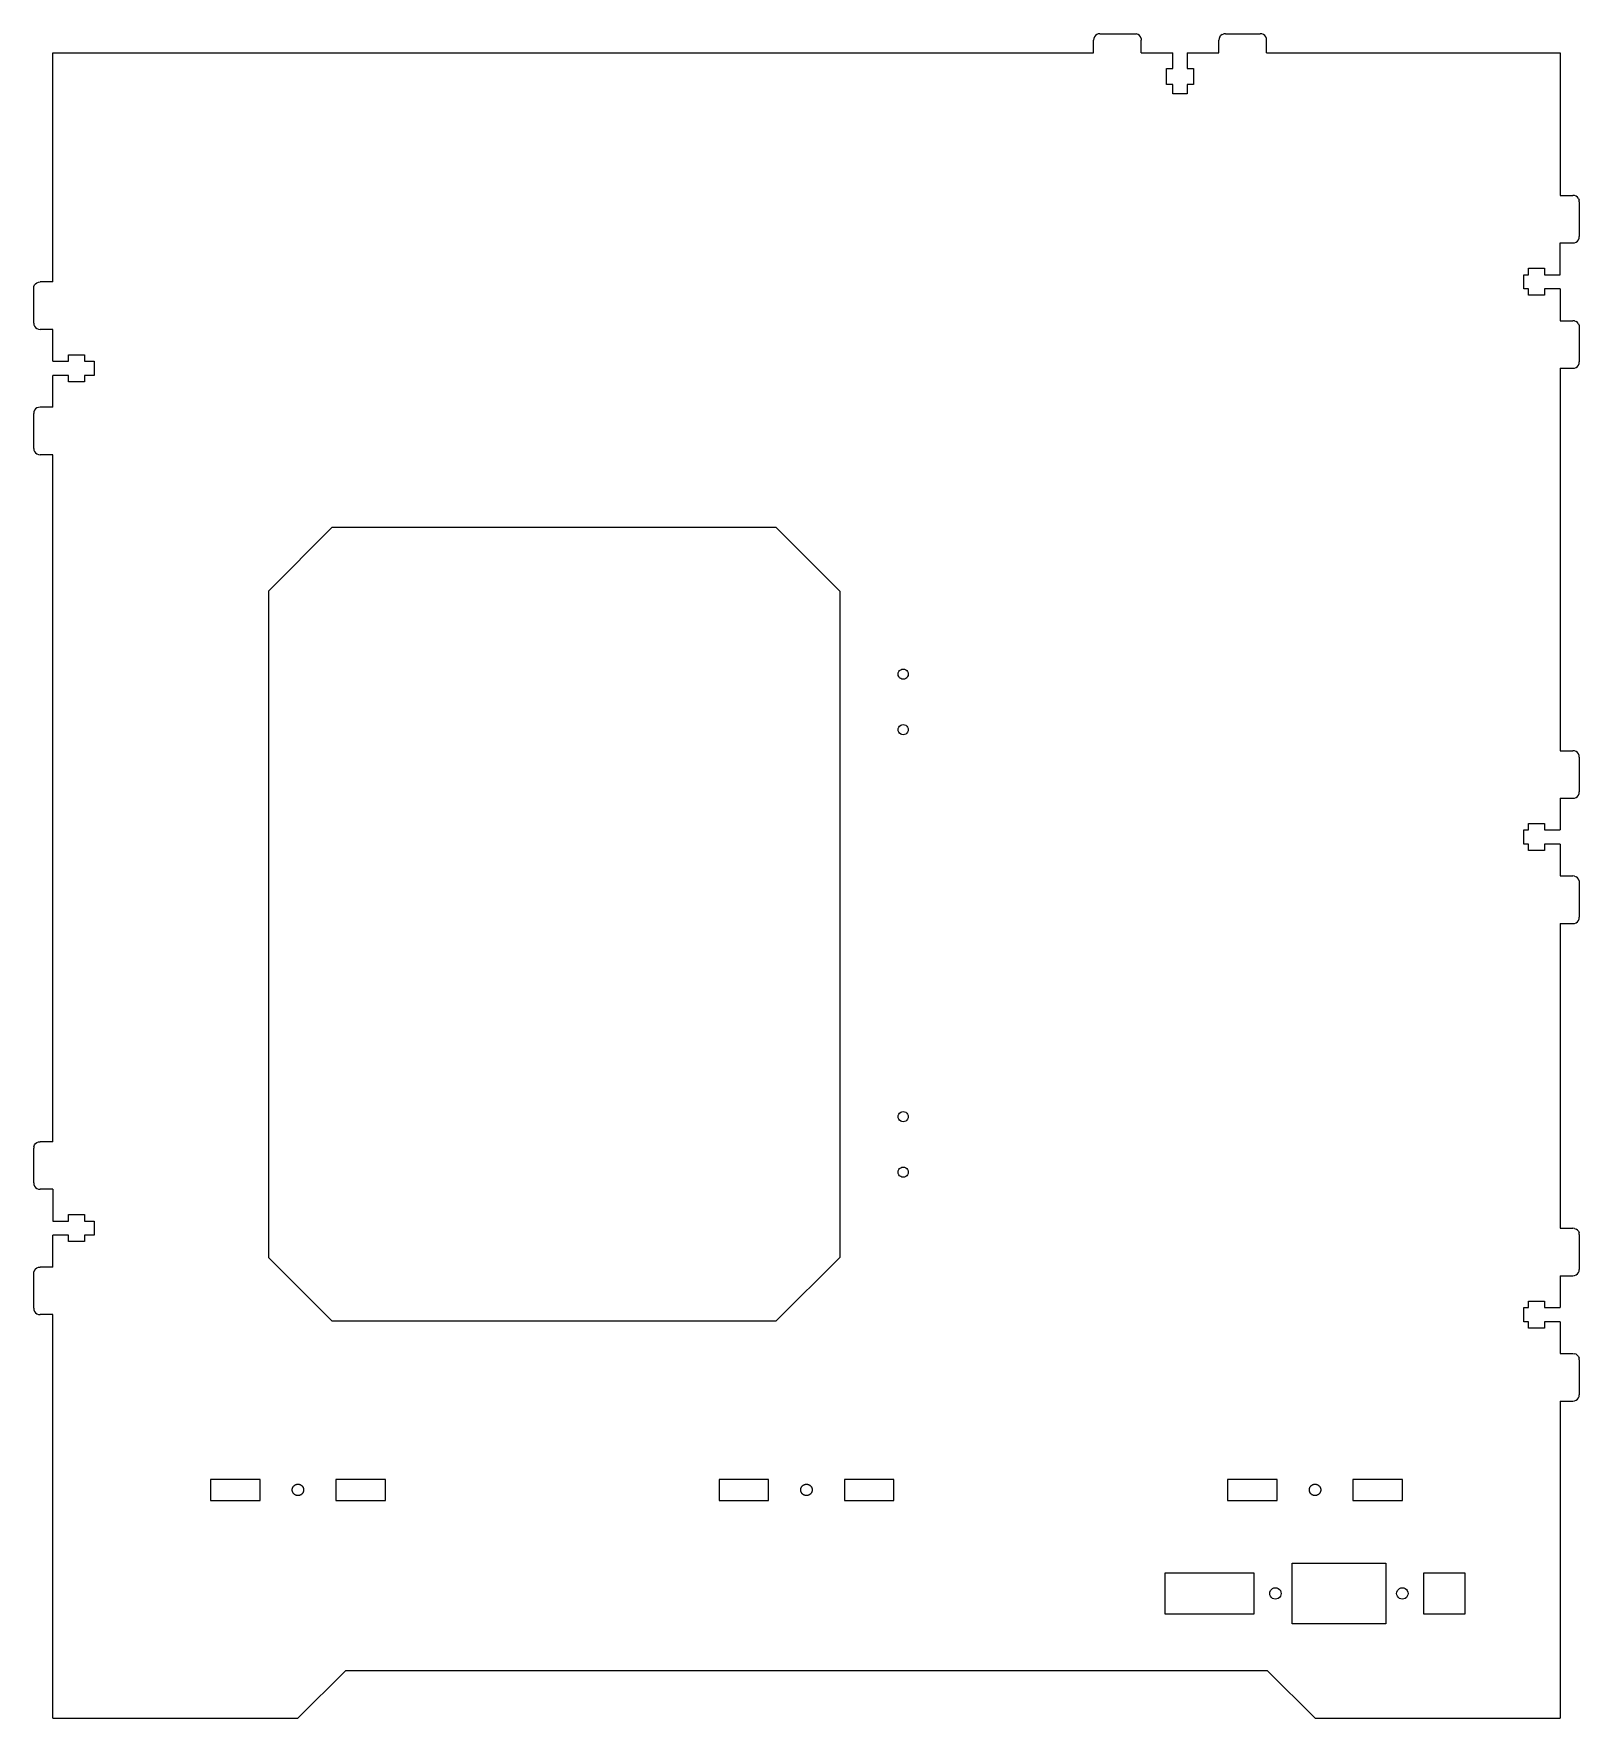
# Model space of a CAD drawing. Header units: millimetres. Extents: x -170 to 317, y -265 to 266.
import ezdxf

# ---------------------------------------------------------------- set-up
doc = ezdxf.new("R2010")
doc.units = ezdxf.units.MM

msp = doc.modelspace()

# ---------------------------------------------------------------- linework, layer by layer
for p, q in [((165.74, 265.63), (165.26, 265.43)), ((166.26, 265.7), (165.74, 265.63)), ((166.26, 265.7), (177.26, 265.7)), ((177.26, 265.7), (177.77, 265.63)), ((178.26, 265.43), (177.77, 265.63)), ((204.76, 265.43), (205.24, 265.63)), ((205.76, 265.7), (205.24, 265.63)), ((205.76, 265.7), (216.76, 265.7)), ((217.27, 265.63), (216.76, 265.7)), ((217.76, 265.43), (217.27, 265.63)), ((164.32, 264.22), (164.26, 263.7)), ((164.26, 259.7), (164.26, 263.7)), ((164.52, 264.7), (164.32, 264.22)), ((164.84, 265.11), (164.52, 264.7)), ((165.26, 265.43), (164.84, 265.11)), ((178.67, 265.11), (178.26, 265.43)), ((178.99, 264.7), (178.67, 265.11)), ((179.19, 264.22), (178.99, 264.7)), ((179.19, 264.22), (179.26, 263.7)), ((179.26, 259.7), (179.26, 263.7)), ((203.82, 264.22), (203.76, 263.7)), ((203.76, 259.7), (203.76, 263.7)), ((204.02, 264.7), (203.82, 264.22)), ((204.02, 264.7), (204.34, 265.11)), ((204.76, 265.43), (204.34, 265.11)), ((218.17, 265.11), (217.76, 265.43)), ((218.49, 264.7), (218.17, 265.11)), ((218.69, 264.22), (218.49, 264.7)), ((218.76, 263.7), (218.69, 264.22)), ((218.76, 259.7), (218.76, 263.7)), ((-163.69, 187.49), (-163.69, 259.7)), ((-163.69, 259.7), (164.26, 259.7)), ((179.26, 259.7), (189.26, 259.7)), ((189.26, 254.7), (189.26, 259.7)), ((193.76, 259.7), (193.76, 254.7)), ((193.76, 259.7), (203.76, 259.7)), ((218.76, 259.7), (311.28, 259.7)), ((311.28, 259.7), (311.28, 214.74)), ((187.26, 254.7), (189.26, 254.7)), ((187.26, 249.7), (187.26, 254.7)), ((189.26, 249.7), (187.26, 249.7)), ((189.26, 246.7), (189.26, 249.7)), ((193.76, 254.7), (195.76, 254.7)), ((193.76, 249.7), (193.76, 246.7)), ((195.76, 249.7), (193.76, 249.7)), ((195.76, 254.7), (195.76, 249.7)), ((193.76, 246.7), (189.26, 246.7)), ((311.28, 214.74), (315.28, 214.74)), ((315.8, 214.67), (315.28, 214.74)), ((316.28, 214.47), (315.8, 214.67)), ((316.7, 214.15), (316.28, 214.47)), ((317.02, 213.74), (316.7, 214.15)), ((317.02, 213.74), (317.21, 213.25)), ((317.28, 212.74), (317.21, 213.25)), ((317.28, 212.74), (317.28, 201.74)), ((311.28, 199.74), (315.28, 199.74)), ((311.28, 189.74), (311.28, 199.74)), ((315.28, 199.74), (315.8, 199.8)), ((315.8, 199.8), (316.28, 200)), ((316.28, 200), (316.7, 200.32)), ((316.7, 200.32), (317.02, 200.74)), ((317.02, 200.74), (317.21, 201.22)), ((317.21, 201.22), (317.28, 201.74)), ((301.28, 191.74), (306.28, 191.74)), ((301.28, 189.74), (301.28, 191.74)), ((306.28, 191.74), (306.28, 189.74)), ((-169.69, 185.49), (-169.62, 186)), ((-169.62, 186), (-169.42, 186.49)), ((-169.42, 186.49), (-169.11, 186.9)), ((-169.11, 186.9), (-168.69, 187.22)), ((-168.69, 187.22), (-168.21, 187.42)), ((-168.21, 187.42), (-167.69, 187.49)), ((-163.69, 187.49), (-167.69, 187.49)), ((299.78, 185.24), (299.78, 189.74)), ((299.78, 189.74), (301.28, 189.74)), ((306.28, 189.74), (311.28, 189.74)), ((-169.69, 174.49), (-169.69, 185.49)), ((301.28, 185.24), (299.78, 185.24)), ((301.28, 183.24), (301.28, 185.24)), ((306.28, 183.24), (301.28, 183.24)), ((311.28, 185.24), (306.28, 185.24)), ((306.28, 185.24), (306.28, 183.24)), ((311.28, 185.24), (311.28, 175.24)), ((311.28, 175.24), (315.28, 175.24)), ((315.8, 175.17), (315.28, 175.24)), ((-169.69, 174.49), (-169.62, 173.97)), ((-169.62, 173.97), (-169.42, 173.49)), ((-169.42, 173.49), (-169.11, 173.07)), ((-169.11, 173.07), (-168.69, 172.75)), ((-168.69, 172.75), (-168.21, 172.55)), ((-168.21, 172.55), (-167.69, 172.49)), ((-163.69, 172.49), (-167.69, 172.49)), ((-163.69, 162.49), (-163.69, 172.49)), ((315.8, 175.17), (316.28, 174.97)), ((316.7, 174.65), (316.28, 174.97)), ((317.02, 174.24), (316.7, 174.65)), ((317.02, 174.24), (317.21, 173.75)), ((317.21, 173.75), (317.28, 173.24)), ((317.28, 173.24), (317.28, 162.24)), ((-163.69, 162.49), (-158.69, 162.49)), ((-158.69, 164.49), (-153.69, 164.49)), ((-158.69, 162.49), (-158.69, 164.49)), ((-153.69, 164.49), (-153.69, 162.49)), ((-153.69, 162.49), (-150.69, 162.49)), ((-150.69, 162.49), (-150.69, 157.99)), ((311.28, 160.24), (311.28, 39.7)), ((311.28, 160.24), (315.28, 160.24)), ((315.28, 160.24), (315.8, 160.3)), ((315.8, 160.3), (316.28, 160.5)), ((316.28, 160.5), (316.7, 160.82)), ((316.7, 160.82), (317.02, 161.24)), ((317.02, 161.24), (317.21, 161.72)), ((317.21, 161.72), (317.28, 162.24)), ((-158.69, 157.99), (-163.69, 157.99)), ((-163.69, 147.99), (-163.69, 157.99)), ((-158.69, 155.99), (-158.69, 157.99)), ((-153.69, 155.99), (-158.69, 155.99)), ((-150.69, 157.99), (-153.69, 157.99)), ((-153.69, 157.99), (-153.69, 155.99)), ((-169.62, 146.5), (-169.69, 145.99)), ((-169.69, 134.99), (-169.69, 145.99)), ((-169.42, 146.99), (-169.62, 146.5)), ((-169.11, 147.4), (-169.42, 146.99)), ((-168.69, 147.72), (-169.11, 147.4)), ((-168.21, 147.92), (-168.69, 147.72)), ((-167.69, 147.99), (-168.21, 147.92)), ((-163.69, 147.99), (-167.69, 147.99)), ((-169.69, 134.99), (-169.62, 134.47)), ((-169.62, 134.47), (-169.42, 133.99)), ((-169.42, 133.99), (-169.11, 133.57)), ((-169.11, 133.57), (-168.69, 133.25)), ((-168.69, 133.25), (-168.21, 133.05)), ((-168.21, 133.05), (-167.69, 132.99)), ((-163.69, 132.99), (-167.69, 132.99)), ((-163.69, -83.55), (-163.69, 132.99)), ((-95.72, 90), (-75.72, 110)), ((64.28, 110), (-75.72, 110)), ((64.28, 110), (84.28, 90)), ((-95.72, 90), (-95.72, -120)), ((84.28, 90), (84.28, -120)), ((102.68, 63.83), (102.73, 64.24)), ((102.73, 63.41), (102.68, 63.83)), ((102.73, 64.24), (102.89, 64.63)), ((102.89, 64.63), (103.15, 64.96)), ((103.15, 64.96), (103.48, 65.21)), ((103.48, 65.21), (103.86, 65.37)), ((103.86, 65.37), (104.28, 65.43)), ((104.28, 65.43), (104.69, 65.37)), ((104.69, 65.37), (105.08, 65.21)), ((105.08, 65.21), (105.41, 64.96)), ((105.41, 64.96), (105.66, 64.63)), ((105.66, 64.63), (105.82, 64.24)), ((105.82, 64.24), (105.88, 63.83)), ((105.88, 63.83), (105.82, 63.41)), ((102.89, 63.03), (102.73, 63.41)), ((103.15, 62.7), (102.89, 63.03)), ((103.48, 62.44), (103.15, 62.7)), ((103.86, 62.28), (103.48, 62.44)), ((104.28, 62.23), (103.86, 62.28)), ((104.69, 62.28), (104.28, 62.23)), ((105.08, 62.44), (104.69, 62.28)), ((105.41, 62.7), (105.08, 62.44)), ((105.66, 63.03), (105.41, 62.7)), ((105.82, 63.41), (105.66, 63.03)), ((103.48, 47.71), (103.86, 47.87)), ((103.86, 47.87), (104.28, 47.93)), ((104.28, 47.93), (104.69, 47.87)), ((104.69, 47.87), (105.08, 47.71)), ((102.68, 46.33), (102.73, 46.74)), ((102.73, 45.91), (102.68, 46.33)), ((102.73, 46.74), (102.89, 47.13)), ((102.89, 45.53), (102.73, 45.91)), ((102.89, 47.13), (103.15, 47.46)), ((103.15, 45.2), (102.89, 45.53)), ((103.15, 47.46), (103.48, 47.71)), ((103.48, 44.94), (103.15, 45.2)), ((103.86, 44.78), (103.48, 44.94)), ((104.28, 44.73), (103.86, 44.78)), ((104.69, 44.78), (104.28, 44.73)), ((105.08, 44.94), (104.69, 44.78)), ((105.08, 47.71), (105.41, 47.46)), ((105.41, 45.2), (105.08, 44.94)), ((105.41, 47.46), (105.66, 47.13)), ((105.66, 45.53), (105.41, 45.2)), ((105.66, 47.13), (105.82, 46.74)), ((105.82, 45.91), (105.66, 45.53)), ((105.82, 46.74), (105.88, 46.33)), ((105.88, 46.33), (105.82, 45.91)), ((311.28, 39.7), (315.28, 39.7)), ((315.8, 39.63), (315.28, 39.7)), ((316.28, 39.43), (315.8, 39.63)), ((316.7, 39.11), (316.28, 39.43)), ((317.02, 38.7), (316.7, 39.11)), ((317.21, 38.22), (317.02, 38.7)), ((317.28, 37.7), (317.21, 38.22)), ((317.28, 37.7), (317.28, 26.7)), ((317.21, 26.18), (317.28, 26.7)), ((311.28, 24.7), (311.28, 14.7)), ((311.28, 24.7), (315.28, 24.7)), ((315.28, 24.7), (315.8, 24.77)), ((315.8, 24.77), (316.28, 24.97)), ((316.28, 24.97), (316.7, 25.28)), ((316.7, 25.28), (317.02, 25.7)), ((317.02, 25.7), (317.21, 26.18)), ((301.28, 14.7), (301.28, 16.7)), ((301.28, 16.7), (306.28, 16.7)), ((306.28, 16.7), (306.28, 14.7)), ((299.78, 14.7), (301.28, 14.7)), ((299.78, 10.2), (299.78, 14.7)), ((306.28, 14.7), (311.28, 14.7)), ((301.28, 10.2), (299.78, 10.2)), ((301.28, 8.2), (301.28, 10.2)), ((306.28, 8.2), (301.28, 8.2)), ((311.28, 10.2), (306.28, 10.2)), ((306.28, 10.2), (306.28, 8.2)), ((311.28, 10.2), (311.28, 0.2)), ((311.28, 0.2), (315.28, 0.2)), ((315.8, 0.13), (315.28, 0.2)), ((315.8, 0.13), (316.28, -0.07)), ((316.7, -0.39), (316.28, -0.07)), ((317.02, -0.8), (316.7, -0.39)), ((317.21, -1.28), (317.02, -0.8)), ((317.21, -1.28), (317.28, -1.8)), ((317.28, -1.8), (317.28, -12.8)), ((311.28, -14.8), (311.28, -110.8)), ((311.28, -14.8), (315.28, -14.8)), ((315.28, -14.8), (315.8, -14.73)), ((315.8, -14.73), (316.28, -14.53)), ((316.28, -14.53), (316.7, -14.22)), ((316.7, -14.22), (317.02, -13.8)), ((317.02, -13.8), (317.21, -13.32)), ((317.21, -13.32), (317.28, -12.8)), ((103.15, -74.53), (103.48, -74.28)), ((103.48, -74.28), (103.86, -74.12)), ((103.86, -74.12), (104.28, -74.06)), ((104.28, -74.06), (104.69, -74.12)), ((104.69, -74.12), (105.08, -74.28)), ((105.08, -74.28), (105.41, -74.53)), ((102.68, -75.66), (102.73, -75.25)), ((102.73, -76.08), (102.68, -75.66)), ((102.73, -75.25), (102.89, -74.86)), ((102.89, -76.46), (102.73, -76.08)), ((102.89, -74.86), (103.15, -74.53)), ((103.15, -76.8), (102.89, -76.46)), ((103.48, -77.05), (103.15, -76.8)), ((103.86, -77.21), (103.48, -77.05)), ((104.28, -77.26), (103.86, -77.21)), ((104.69, -77.21), (104.28, -77.26)), ((105.08, -77.05), (104.69, -77.21)), ((105.41, -76.8), (105.08, -77.05)), ((105.41, -74.53), (105.66, -74.86)), ((105.66, -76.46), (105.41, -76.8)), ((105.66, -74.86), (105.82, -75.25)), ((105.82, -76.08), (105.66, -76.46)), ((105.82, -75.25), (105.88, -75.66)), ((105.88, -75.66), (105.82, -76.08)), ((-169.62, -85.03), (-169.42, -84.55)), ((-169.42, -84.55), (-169.11, -84.14)), ((-169.11, -84.14), (-168.69, -83.82)), ((-168.69, -83.82), (-168.21, -83.62)), ((-168.21, -83.62), (-167.69, -83.55)), ((-163.69, -83.55), (-167.69, -83.55)), ((-169.62, -85.03), (-169.69, -85.55)), ((-169.69, -96.55), (-169.69, -85.55)), ((102.68, -93.16), (102.73, -92.75)), ((102.73, -93.58), (102.68, -93.16)), ((102.73, -92.75), (102.89, -92.36)), ((102.89, -93.96), (102.73, -93.58)), ((102.89, -92.36), (103.15, -92.03)), ((103.15, -94.3), (102.89, -93.96)), ((103.15, -92.03), (103.48, -91.78)), ((103.48, -94.55), (103.15, -94.3)), ((103.48, -91.78), (103.86, -91.62)), ((103.86, -94.71), (103.48, -94.55)), ((103.86, -91.62), (104.28, -91.56)), ((104.28, -94.76), (103.86, -94.71)), ((104.28, -91.56), (104.69, -91.62)), ((104.69, -94.71), (104.28, -94.76)), ((104.69, -91.62), (105.08, -91.78)), ((105.08, -94.55), (104.69, -94.71)), ((105.08, -91.78), (105.41, -92.03)), ((105.41, -94.3), (105.08, -94.55)), ((105.41, -92.03), (105.66, -92.36)), ((105.66, -93.96), (105.41, -94.3)), ((105.66, -92.36), (105.82, -92.75)), ((105.82, -93.58), (105.66, -93.96)), ((105.82, -92.75), (105.88, -93.16)), ((105.88, -93.16), (105.82, -93.58)), ((-169.69, -96.55), (-169.62, -97.07)), ((-169.62, -97.07), (-169.42, -97.55)), ((-169.42, -97.55), (-169.11, -97.97)), ((-169.11, -97.97), (-168.69, -98.28)), ((-168.69, -98.28), (-168.21, -98.48)), ((-168.21, -98.48), (-167.69, -98.55)), ((-163.69, -98.55), (-167.69, -98.55)), ((-163.69, -98.55), (-163.69, -108.55)), ((-163.69, -108.55), (-158.69, -108.55)), ((-158.69, -106.55), (-153.69, -106.55)), ((-158.69, -108.55), (-158.69, -106.55)), ((-153.69, -106.55), (-153.69, -108.55)), ((-153.69, -108.55), (-150.69, -108.55)), ((-150.69, -108.55), (-150.69, -113.05)), ((311.28, -110.8), (315.28, -110.8)), ((315.8, -110.87), (315.28, -110.8)), ((315.8, -110.87), (316.28, -111.07)), ((316.7, -111.39), (316.28, -111.07)), ((316.7, -111.39), (317.02, -111.8)), ((-163.69, -123.05), (-163.69, -113.05)), ((-158.69, -113.05), (-163.69, -113.05)), ((-158.69, -115.05), (-158.69, -113.05)), ((-153.69, -115.05), (-158.69, -115.05)), ((-153.69, -113.05), (-153.69, -115.05)), ((-150.69, -113.05), (-153.69, -113.05)), ((317.02, -111.8), (317.21, -112.28)), ((317.28, -112.8), (317.21, -112.28)), ((317.28, -112.8), (317.28, -123.8)), ((-75.72, -140), (-95.72, -120)), ((84.28, -120), (64.28, -140)), ((-169.69, -125.05), (-169.62, -124.53)), ((-169.69, -136.05), (-169.69, -125.05)), ((-169.42, -124.05), (-169.62, -124.53)), ((-169.11, -123.64), (-169.42, -124.05)), ((-169.11, -123.64), (-168.69, -123.32)), ((-168.69, -123.32), (-168.21, -123.12)), ((-168.21, -123.12), (-167.69, -123.05)), ((-163.69, -123.05), (-167.69, -123.05)), ((311.28, -125.8), (311.28, -135.8)), ((311.28, -125.8), (315.28, -125.8)), ((315.28, -125.8), (315.8, -125.73)), ((315.8, -125.73), (316.28, -125.53)), ((316.28, -125.53), (316.7, -125.22)), ((316.7, -125.22), (317.02, -124.8)), ((317.02, -124.8), (317.21, -124.32)), ((317.21, -124.32), (317.28, -123.8)), ((-169.69, -136.05), (-169.62, -136.57)), ((-169.62, -136.57), (-169.42, -137.05)), ((-169.42, -137.05), (-169.11, -137.47)), ((-169.11, -137.47), (-168.69, -137.78)), ((-168.69, -137.78), (-168.21, -137.98)), ((-168.21, -137.98), (-167.69, -138.05)), ((-163.69, -138.05), (-167.69, -138.05)), ((-163.69, -265.3), (-163.69, -138.05)), ((299.78, -135.8), (301.28, -135.8)), ((299.78, -140.3), (299.78, -135.8)), ((301.28, -133.8), (306.28, -133.8)), ((301.28, -135.8), (301.28, -133.8)), ((306.28, -133.8), (306.28, -135.8)), ((306.28, -135.8), (311.28, -135.8)), ((-75.72, -140), (64.28, -140)), ((301.28, -140.3), (299.78, -140.3)), ((301.28, -142.3), (301.28, -140.3)), ((306.28, -142.3), (301.28, -142.3)), ((306.28, -140.3), (306.28, -142.3)), ((311.28, -140.3), (306.28, -140.3)), ((311.28, -140.3), (311.28, -150.3)), ((311.28, -150.3), (315.28, -150.3)), ((315.28, -150.3), (315.8, -150.37)), ((316.28, -150.57), (315.8, -150.37)), ((316.28, -150.57), (316.7, -150.89)), ((316.7, -150.89), (317.02, -151.3)), ((317.02, -151.3), (317.21, -151.78)), ((317.28, -152.3), (317.21, -151.78)), ((317.28, -152.3), (317.28, -163.3)), ((316.7, -164.72), (317.02, -164.3)), ((317.02, -164.3), (317.21, -163.82)), ((317.21, -163.82), (317.28, -163.3)), ((311.28, -165.3), (311.28, -265.3)), ((311.28, -165.3), (315.28, -165.3)), ((315.28, -165.3), (315.8, -165.23)), ((315.8, -165.23), (316.28, -165.03)), ((316.28, -165.03), (316.7, -164.72)), ((-98.39, -190), (-113.99, -190)), ((-113.99, -190), (-113.99, -196.6)), ((-98.39, -196.6), (-98.39, -190)), ((-74.49, -190), (-74.49, -196.6)), ((-58.89, -190), (-74.49, -190)), ((-58.89, -196.6), (-58.89, -190)), ((61.83, -190), (46.23, -190)), ((46.23, -190), (46.23, -196.6)), ((61.83, -196.6), (61.83, -190)), ((85.73, -190), (85.73, -196.6)), ((101.33, -190), (85.73, -190)), ((101.33, -196.6), (101.33, -190)), ((206.48, -190), (206.48, -196.6)), ((222.08, -190), (206.48, -190)), ((222.08, -196.6), (222.08, -190)), ((245.98, -190), (245.98, -196.6)), ((261.58, -190), (245.98, -190)), ((261.58, -196.6), (261.58, -190)), ((-88.24, -193.19), (-88.23, -193.13)), ((-88.24, -193.24), (-88.24, -193.19)), ((-88.24, -193.3), (-88.24, -193.24)), ((-88.24, -193.36), (-88.24, -193.3)), ((-88.24, -193.41), (-88.24, -193.36)), ((-88.23, -193.47), (-88.24, -193.41)), ((-88.23, -193.08), (-88.22, -193.02)), ((-88.23, -193.13), (-88.23, -193.08)), ((-88.23, -193.53), (-88.23, -193.47)), ((-88.22, -193.58), (-88.23, -193.53)), ((-88.22, -193.02), (-88.21, -192.96)), ((-88.21, -193.64), (-88.22, -193.58)), ((-88.21, -192.96), (-88.2, -192.91)), ((-88.2, -193.69), (-88.21, -193.64)), ((-88.2, -192.91), (-88.19, -192.85)), ((-88.19, -193.75), (-88.2, -193.69)), ((-88.19, -192.85), (-88.17, -192.8)), ((-88.17, -193.8), (-88.19, -193.75)), ((-88.17, -192.8), (-88.15, -192.75)), ((-88.15, -193.86), (-88.17, -193.8)), ((-88.15, -192.75), (-88.14, -192.69)), ((-88.14, -193.91), (-88.15, -193.86)), ((-88.14, -192.69), (-88.12, -192.64)), ((-88.12, -193.96), (-88.14, -193.91)), ((-88.12, -192.64), (-88.09, -192.59)), ((-88.09, -194.02), (-88.12, -193.96)), ((-88.09, -192.59), (-88.07, -192.53)), ((-88.07, -194.07), (-88.09, -194.02)), ((-88.07, -192.53), (-88.05, -192.48)), ((-88.05, -194.12), (-88.07, -194.07)), ((-88.05, -192.48), (-88.02, -192.43)), ((-88.02, -194.17), (-88.05, -194.12)), ((-88.02, -192.43), (-87.99, -192.39)), ((-87.99, -194.22), (-88.02, -194.17)), ((-87.99, -192.39), (-87.96, -192.34)), ((-87.96, -194.27), (-87.99, -194.22)), ((-87.96, -192.34), (-87.93, -192.29)), ((-87.93, -194.31), (-87.96, -194.27)), ((-87.93, -192.29), (-87.9, -192.24)), ((-87.9, -194.36), (-87.93, -194.31)), ((-87.9, -192.24), (-87.86, -192.2)), ((-87.86, -194.4), (-87.9, -194.36)), ((-87.86, -192.2), (-87.83, -192.15)), ((-87.83, -194.45), (-87.86, -194.4)), ((-87.83, -192.15), (-87.79, -192.11)), ((-87.79, -194.49), (-87.83, -194.45)), ((-87.79, -192.11), (-87.75, -192.07)), ((-87.75, -194.53), (-87.79, -194.49)), ((-87.75, -192.07), (-87.71, -192.03)), ((-87.71, -194.57), (-87.75, -194.53)), ((-87.71, -192.03), (-87.67, -191.99)), ((-87.67, -194.61), (-87.71, -194.57)), ((-87.67, -191.99), (-87.63, -191.95)), ((-87.63, -194.65), (-87.67, -194.61)), ((-87.63, -191.95), (-87.59, -191.91)), ((-87.59, -194.69), (-87.63, -194.65)), ((-87.59, -191.91), (-87.54, -191.88)), ((-87.54, -194.72), (-87.59, -194.69)), ((-87.5, -191.85), (-87.54, -191.88)), ((-87.5, -194.76), (-87.54, -194.72)), ((-87.5, -191.85), (-87.45, -191.81)), ((-87.45, -194.79), (-87.5, -194.76)), ((-87.45, -191.81), (-87.41, -191.78)), ((-87.41, -194.82), (-87.45, -194.79)), ((-87.41, -191.78), (-87.36, -191.75)), ((-87.36, -194.85), (-87.41, -194.82)), ((-87.36, -191.75), (-87.31, -191.72)), ((-87.31, -194.88), (-87.36, -194.85)), ((-87.31, -191.72), (-87.26, -191.7)), ((-87.26, -194.91), (-87.31, -194.88)), ((-87.26, -191.7), (-87.21, -191.67)), ((-87.21, -194.93), (-87.26, -194.91)), ((-87.21, -191.67), (-87.16, -191.65)), ((-87.16, -194.95), (-87.21, -194.93)), ((-87.16, -191.65), (-87.1, -191.63)), ((-87.1, -194.97), (-87.16, -194.95)), ((-87.1, -191.63), (-87.05, -191.61)), ((-87.05, -194.99), (-87.1, -194.97)), ((-87.05, -191.61), (-87, -191.59)), ((-87, -195.01), (-87.05, -194.99)), ((-87, -191.59), (-86.94, -191.57)), ((-86.94, -195.03), (-87, -195.01)), ((-86.94, -191.57), (-86.89, -191.56)), ((-86.89, -195.04), (-86.94, -195.03)), ((-86.89, -191.56), (-86.83, -191.54)), ((-86.83, -195.06), (-86.89, -195.04)), ((-86.83, -191.54), (-86.78, -191.53)), ((-86.78, -195.07), (-86.83, -195.06)), ((-86.78, -191.53), (-86.72, -191.52)), ((-86.72, -195.08), (-86.78, -195.07)), ((-86.72, -191.52), (-86.67, -191.52)), ((-86.67, -195.09), (-86.72, -195.08)), ((-86.67, -191.52), (-86.61, -191.51)), ((-86.61, -195.09), (-86.67, -195.09)), ((-86.61, -191.51), (-86.55, -191.5)), ((-86.55, -195.1), (-86.61, -195.09)), ((-86.55, -191.5), (-86.5, -191.5)), ((-86.5, -195.1), (-86.55, -195.1)), ((-86.5, -191.5), (-86.44, -191.5)), ((-86.44, -195.1), (-86.5, -195.1)), ((-86.44, -191.5), (-86.39, -191.5)), ((-86.39, -195.1), (-86.44, -195.1)), ((-86.39, -191.5), (-86.33, -191.5)), ((-86.33, -195.1), (-86.39, -195.1)), ((-86.33, -191.5), (-86.27, -191.51)), ((-86.27, -195.09), (-86.33, -195.1)), ((-86.27, -191.51), (-86.22, -191.52)), ((-86.22, -195.09), (-86.27, -195.09)), ((-86.22, -191.52), (-86.16, -191.52)), ((-86.16, -195.08), (-86.22, -195.09)), ((-86.16, -191.52), (-86.1, -191.53)), ((-86.1, -195.07), (-86.16, -195.08)), ((-86.1, -191.53), (-86.05, -191.54)), ((-86.05, -195.06), (-86.1, -195.07)), ((-86.05, -191.54), (-85.99, -191.56)), ((-85.99, -195.04), (-86.05, -195.06)), ((-85.99, -191.56), (-85.94, -191.57)), ((-85.94, -195.03), (-85.99, -195.04)), ((-85.94, -191.57), (-85.89, -191.59)), ((-85.89, -195.01), (-85.94, -195.03)), ((-85.89, -191.59), (-85.83, -191.61)), ((-85.83, -194.99), (-85.89, -195.01)), ((-85.83, -191.61), (-85.78, -191.63)), ((-85.78, -194.97), (-85.83, -194.99)), ((-85.78, -191.63), (-85.73, -191.65)), ((-85.73, -194.95), (-85.78, -194.97)), ((-85.73, -191.65), (-85.68, -191.67)), ((-85.68, -194.93), (-85.73, -194.95)), ((-85.68, -191.67), (-85.62, -191.7)), ((-85.62, -194.91), (-85.68, -194.93)), ((-85.62, -191.7), (-85.57, -191.72)), ((-85.57, -194.88), (-85.62, -194.91)), ((-85.57, -191.72), (-85.53, -191.75)), ((-85.53, -194.85), (-85.57, -194.88)), ((-85.53, -191.75), (-85.48, -191.78)), ((-85.48, -194.82), (-85.53, -194.85)), ((-85.48, -191.78), (-85.43, -191.81)), ((-85.43, -194.79), (-85.48, -194.82)), ((-85.43, -191.81), (-85.38, -191.85)), ((-85.38, -194.76), (-85.43, -194.79)), ((-85.38, -191.85), (-85.34, -191.88)), ((-85.38, -194.76), (-85.34, -194.72)), ((-85.34, -191.88), (-85.29, -191.91)), ((-85.29, -194.69), (-85.34, -194.72)), ((-85.29, -191.91), (-85.25, -191.95)), ((-85.25, -194.65), (-85.29, -194.69)), ((-85.25, -191.95), (-85.21, -191.99)), ((-85.21, -194.61), (-85.25, -194.65)), ((-85.21, -191.99), (-85.17, -192.03)), ((-85.17, -194.57), (-85.21, -194.61)), ((-85.17, -192.03), (-85.13, -192.07)), ((-85.13, -194.53), (-85.17, -194.57)), ((-85.13, -192.07), (-85.09, -192.11)), ((-85.09, -194.49), (-85.13, -194.53)), ((-85.09, -192.11), (-85.05, -192.15)), ((-85.05, -194.45), (-85.09, -194.49)), ((-85.05, -192.15), (-85.02, -192.2)), ((-85.02, -194.4), (-85.05, -194.45)), ((-85.02, -192.2), (-84.99, -192.24)), ((-84.99, -194.36), (-85.02, -194.4)), ((-84.99, -192.24), (-84.95, -192.29)), ((-84.95, -194.31), (-84.99, -194.36)), ((-84.95, -192.29), (-84.92, -192.34)), ((-84.92, -194.27), (-84.95, -194.31)), ((-84.92, -192.34), (-84.89, -192.39)), ((-84.89, -194.22), (-84.92, -194.27)), ((-84.89, -192.39), (-84.86, -192.43)), ((-84.86, -194.17), (-84.89, -194.22)), ((-84.86, -192.43), (-84.84, -192.48)), ((-84.84, -194.12), (-84.86, -194.17)), ((-84.84, -192.48), (-84.81, -192.53)), ((-84.81, -194.07), (-84.84, -194.12)), ((-84.81, -192.53), (-84.79, -192.59)), ((-84.79, -194.02), (-84.81, -194.07)), ((-84.79, -192.59), (-84.77, -192.64)), ((-84.77, -193.96), (-84.79, -194.02)), ((-84.77, -192.64), (-84.75, -192.69)), ((-84.75, -193.91), (-84.77, -193.96)), ((-84.75, -192.69), (-84.73, -192.75)), ((-84.73, -193.86), (-84.75, -193.91)), ((-84.73, -192.75), (-84.71, -192.8)), ((-84.71, -193.8), (-84.73, -193.86)), ((-84.71, -192.8), (-84.7, -192.85)), ((-84.7, -193.75), (-84.71, -193.8)), ((-84.7, -192.85), (-84.68, -192.91)), ((-84.68, -193.69), (-84.7, -193.75)), ((-84.68, -192.91), (-84.67, -192.96)), ((-84.67, -193.64), (-84.68, -193.69)), ((-84.67, -192.96), (-84.66, -193.02)), ((-84.66, -193.58), (-84.67, -193.64)), ((-84.66, -193.02), (-84.66, -193.08)), ((-84.66, -193.08), (-84.65, -193.13)), ((-84.65, -193.47), (-84.66, -193.53)), ((-84.66, -193.53), (-84.66, -193.58)), ((-84.65, -193.13), (-84.65, -193.19)), ((-84.65, -193.19), (-84.64, -193.24)), ((-84.64, -193.36), (-84.65, -193.41)), ((-84.65, -193.41), (-84.65, -193.47)), ((-84.64, -193.24), (-84.64, -193.3)), ((-84.64, -193.3), (-84.64, -193.36)), ((71.98, -193.24), (71.99, -193.19)), ((71.98, -193.3), (71.98, -193.24)), ((71.98, -193.36), (71.98, -193.3)), ((71.99, -193.41), (71.98, -193.36)), ((71.99, -193.13), (72, -193.08)), ((71.99, -193.19), (71.99, -193.13)), ((71.99, -193.47), (71.99, -193.41)), ((72, -193.53), (71.99, -193.47)), ((72, -193.08), (72.01, -193.02)), ((72.01, -193.58), (72, -193.53)), ((72.01, -192.96), (72.03, -192.91)), ((72.01, -193.02), (72.01, -192.96)), ((72.01, -193.64), (72.01, -193.58)), ((72.03, -193.69), (72.01, -193.64)), ((72.03, -192.91), (72.04, -192.85)), ((72.04, -193.75), (72.03, -193.69)), ((72.04, -192.85), (72.05, -192.8)), ((72.05, -193.8), (72.04, -193.75)), ((72.05, -192.8), (72.07, -192.75)), ((72.07, -193.86), (72.05, -193.8)), ((72.07, -192.75), (72.09, -192.69)), ((72.09, -193.91), (72.07, -193.86)), ((72.09, -192.69), (72.11, -192.64)), ((72.11, -193.96), (72.09, -193.91)), ((72.11, -192.64), (72.13, -192.59)), ((72.13, -194.02), (72.11, -193.96)), ((72.13, -192.59), (72.15, -192.53)), ((72.15, -194.07), (72.13, -194.02)), ((72.15, -192.53), (72.18, -192.48)), ((72.18, -194.12), (72.15, -194.07)), ((72.18, -192.48), (72.21, -192.43)), ((72.21, -194.17), (72.18, -194.12)), ((72.21, -192.43), (72.23, -192.39)), ((72.23, -194.22), (72.21, -194.17)), ((72.23, -192.39), (72.26, -192.34)), ((72.26, -194.27), (72.23, -194.22)), ((72.26, -192.34), (72.29, -192.29)), ((72.29, -194.31), (72.26, -194.27)), ((72.29, -192.29), (72.33, -192.24)), ((72.33, -194.36), (72.29, -194.31)), ((72.33, -192.24), (72.36, -192.2)), ((72.36, -194.4), (72.33, -194.36)), ((72.36, -192.2), (72.4, -192.15)), ((72.4, -194.45), (72.36, -194.4)), ((72.4, -192.15), (72.43, -192.11)), ((72.43, -194.49), (72.4, -194.45)), ((72.43, -192.11), (72.47, -192.07)), ((72.47, -194.53), (72.43, -194.49)), ((72.47, -192.07), (72.51, -192.03)), ((72.51, -194.57), (72.47, -194.53)), ((72.51, -192.03), (72.55, -191.99)), ((72.55, -194.61), (72.51, -194.57)), ((72.55, -191.99), (72.59, -191.95)), ((72.59, -194.65), (72.55, -194.61)), ((72.59, -191.95), (72.64, -191.91)), ((72.64, -194.69), (72.59, -194.65)), ((72.64, -191.91), (72.68, -191.88)), ((72.68, -194.72), (72.64, -194.69)), ((72.68, -191.88), (72.73, -191.85)), ((72.73, -194.76), (72.68, -194.72)), ((72.73, -191.85), (72.77, -191.81)), ((72.77, -194.79), (72.73, -194.76)), ((72.77, -191.81), (72.82, -191.78)), ((72.82, -194.82), (72.77, -194.79)), ((72.82, -191.78), (72.87, -191.75)), ((72.87, -194.85), (72.82, -194.82)), ((72.87, -191.75), (72.92, -191.72)), ((72.92, -194.88), (72.87, -194.85)), ((72.92, -191.72), (72.97, -191.7)), ((72.97, -194.91), (72.92, -194.88)), ((72.97, -191.7), (73.02, -191.67)), ((73.02, -194.93), (72.97, -194.91)), ((73.02, -191.67), (73.07, -191.65)), ((73.07, -194.95), (73.02, -194.93)), ((73.07, -191.65), (73.12, -191.63)), ((73.12, -194.97), (73.07, -194.95)), ((73.12, -191.63), (73.17, -191.61)), ((73.17, -194.99), (73.12, -194.97)), ((73.17, -191.61), (73.23, -191.59)), ((73.23, -195.01), (73.17, -194.99)), ((73.23, -191.59), (73.28, -191.57)), ((73.28, -195.03), (73.23, -195.01)), ((73.28, -191.57), (73.34, -191.56)), ((73.34, -195.04), (73.28, -195.03)), ((73.34, -191.56), (73.39, -191.54)), ((73.39, -195.06), (73.34, -195.04)), ((73.39, -191.54), (73.45, -191.53)), ((73.45, -195.07), (73.39, -195.06)), ((73.45, -191.53), (73.5, -191.52)), ((73.5, -195.08), (73.45, -195.07)), ((73.5, -191.52), (73.56, -191.52)), ((73.56, -195.09), (73.5, -195.08)), ((73.56, -191.52), (73.61, -191.51)), ((73.61, -195.09), (73.56, -195.09)), ((73.61, -191.51), (73.67, -191.5)), ((73.67, -195.1), (73.61, -195.09)), ((73.67, -191.5), (73.73, -191.5)), ((73.73, -195.1), (73.67, -195.1)), ((73.73, -191.5), (73.78, -191.5)), ((73.78, -195.1), (73.73, -195.1)), ((73.78, -191.5), (73.84, -191.5)), ((73.84, -195.1), (73.78, -195.1)), ((73.84, -191.5), (73.9, -191.5)), ((73.9, -195.1), (73.84, -195.1)), ((73.9, -191.5), (73.95, -191.51)), ((73.95, -195.09), (73.9, -195.1)), ((73.95, -191.51), (74.01, -191.52)), ((74.01, -195.09), (73.95, -195.09)), ((74.01, -191.52), (74.06, -191.52)), ((74.06, -195.08), (74.01, -195.09)), ((74.06, -191.52), (74.12, -191.53)), ((74.12, -195.07), (74.06, -195.08)), ((74.12, -191.53), (74.18, -191.54)), ((74.18, -195.06), (74.12, -195.07)), ((74.18, -191.54), (74.23, -191.56)), ((74.23, -195.04), (74.18, -195.06)), ((74.23, -191.56), (74.29, -191.57)), ((74.29, -195.03), (74.23, -195.04)), ((74.29, -191.57), (74.34, -191.59)), ((74.34, -195.01), (74.29, -195.03)), ((74.34, -191.59), (74.39, -191.61)), ((74.39, -194.99), (74.34, -195.01)), ((74.39, -191.61), (74.45, -191.63)), ((74.45, -194.97), (74.39, -194.99)), ((74.45, -191.63), (74.5, -191.65)), ((74.5, -194.95), (74.45, -194.97)), ((74.5, -191.65), (74.55, -191.67)), ((74.55, -194.93), (74.5, -194.95)), ((74.55, -191.67), (74.6, -191.7)), ((74.6, -194.91), (74.55, -194.93)), ((74.6, -191.7), (74.65, -191.72)), ((74.65, -194.88), (74.6, -194.91)), ((74.65, -191.72), (74.7, -191.75)), ((74.7, -194.85), (74.65, -194.88)), ((74.7, -191.75), (74.75, -191.78)), ((74.75, -194.82), (74.7, -194.85)), ((74.75, -191.78), (74.79, -191.81)), ((74.79, -194.79), (74.75, -194.82)), ((74.79, -191.81), (74.84, -191.85)), ((74.84, -194.76), (74.79, -194.79)), ((74.84, -191.85), (74.89, -191.88)), ((74.89, -194.72), (74.84, -194.76)), ((74.89, -191.88), (74.93, -191.91)), ((74.93, -194.69), (74.89, -194.72)), ((74.93, -191.91), (74.97, -191.95)), ((74.97, -194.65), (74.93, -194.69)), ((74.97, -191.95), (75.02, -191.99)), ((75.02, -194.61), (74.97, -194.65)), ((75.02, -191.99), (75.06, -192.03)), ((75.06, -194.57), (75.02, -194.61)), ((75.06, -192.03), (75.1, -192.07)), ((75.1, -194.53), (75.06, -194.57)), ((75.1, -192.07), (75.13, -192.11)), ((75.13, -194.49), (75.1, -194.53)), ((75.13, -192.11), (75.17, -192.15)), ((75.17, -194.45), (75.13, -194.49)), ((75.17, -192.15), (75.21, -192.2)), ((75.21, -194.4), (75.17, -194.45)), ((75.21, -192.2), (75.24, -192.24)), ((75.24, -194.36), (75.21, -194.4)), ((75.24, -192.24), (75.27, -192.29)), ((75.27, -194.31), (75.24, -194.36)), ((75.27, -192.29), (75.3, -192.34)), ((75.3, -194.27), (75.27, -194.31)), ((75.3, -192.34), (75.33, -192.39)), ((75.33, -194.22), (75.3, -194.27)), ((75.33, -192.39), (75.36, -192.43)), ((75.36, -194.17), (75.33, -194.22)), ((75.36, -192.43), (75.39, -192.48)), ((75.39, -194.12), (75.36, -194.17)), ((75.39, -192.48), (75.41, -192.53)), ((75.41, -194.07), (75.39, -194.12)), ((75.41, -192.53), (75.43, -192.59)), ((75.43, -194.02), (75.41, -194.07)), ((75.43, -192.59), (75.46, -192.64)), ((75.46, -193.96), (75.43, -194.02)), ((75.46, -192.64), (75.48, -192.69)), ((75.48, -193.91), (75.46, -193.96)), ((75.48, -192.69), (75.49, -192.75)), ((75.49, -193.86), (75.48, -193.91)), ((75.49, -192.75), (75.51, -192.8)), ((75.51, -193.8), (75.49, -193.86)), ((75.51, -192.8), (75.53, -192.85)), ((75.53, -193.75), (75.51, -193.8)), ((75.53, -192.85), (75.54, -192.91)), ((75.54, -193.69), (75.53, -193.75)), ((75.54, -192.91), (75.55, -192.96)), ((75.55, -193.64), (75.54, -193.69)), ((75.55, -192.96), (75.56, -193.02)), ((75.56, -193.58), (75.55, -193.64)), ((75.56, -193.02), (75.57, -193.08)), ((75.57, -193.53), (75.56, -193.58)), ((75.57, -193.08), (75.58, -193.13)), ((75.58, -193.47), (75.57, -193.53)), ((75.58, -193.13), (75.58, -193.19)), ((75.58, -193.19), (75.58, -193.24)), ((75.58, -193.24), (75.58, -193.3)), ((75.58, -193.3), (75.58, -193.36)), ((75.58, -193.36), (75.58, -193.41)), ((75.58, -193.41), (75.58, -193.47)), ((232.23, -193.24), (232.24, -193.19)), ((232.23, -193.3), (232.23, -193.24)), ((232.23, -193.36), (232.23, -193.3)), ((232.24, -193.41), (232.23, -193.36)), ((232.24, -193.13), (232.25, -193.08)), ((232.24, -193.19), (232.24, -193.13)), ((232.24, -193.47), (232.24, -193.41)), ((232.25, -193.53), (232.24, -193.47)), ((232.25, -193.08), (232.26, -193.02)), ((232.26, -193.58), (232.25, -193.53)), ((232.26, -192.96), (232.28, -192.91)), ((232.26, -193.02), (232.26, -192.96)), ((232.26, -193.64), (232.26, -193.58)), ((232.28, -193.69), (232.26, -193.64)), ((232.28, -192.91), (232.29, -192.85)), ((232.29, -193.75), (232.28, -193.69)), ((232.29, -192.85), (232.3, -192.8)), ((232.3, -193.8), (232.29, -193.75)), ((232.3, -192.8), (232.32, -192.75)), ((232.32, -193.86), (232.3, -193.8)), ((232.32, -192.75), (232.34, -192.69)), ((232.34, -193.91), (232.32, -193.86)), ((232.34, -192.69), (232.36, -192.64)), ((232.36, -193.96), (232.34, -193.91)), ((232.36, -192.64), (232.38, -192.59)), ((232.38, -194.02), (232.36, -193.96)), ((232.38, -192.59), (232.4, -192.53)), ((232.4, -194.07), (232.38, -194.02)), ((232.4, -192.53), (232.43, -192.48)), ((232.43, -194.12), (232.4, -194.07)), ((232.43, -192.48), (232.46, -192.43)), ((232.46, -194.17), (232.43, -194.12)), ((232.46, -192.43), (232.48, -192.39)), ((232.48, -194.22), (232.46, -194.17)), ((232.48, -192.39), (232.51, -192.34)), ((232.51, -194.27), (232.48, -194.22)), ((232.51, -192.34), (232.54, -192.29)), ((232.54, -194.31), (232.51, -194.27)), ((232.54, -192.29), (232.58, -192.24)), ((232.58, -194.36), (232.54, -194.31)), ((232.58, -192.24), (232.61, -192.2)), ((232.61, -194.4), (232.58, -194.36)), ((232.61, -192.2), (232.65, -192.15)), ((232.65, -194.45), (232.61, -194.4)), ((232.65, -192.15), (232.68, -192.11)), ((232.68, -194.49), (232.65, -194.45)), ((232.68, -192.11), (232.72, -192.07)), ((232.72, -194.53), (232.68, -194.49)), ((232.72, -192.07), (232.76, -192.03)), ((232.76, -194.57), (232.72, -194.53)), ((232.76, -192.03), (232.8, -191.99)), ((232.8, -194.61), (232.76, -194.57)), ((232.8, -191.99), (232.84, -191.95)), ((232.84, -194.65), (232.8, -194.61)), ((232.84, -191.95), (232.89, -191.91)), ((232.89, -194.69), (232.84, -194.65)), ((232.89, -191.91), (232.93, -191.88)), ((232.93, -194.72), (232.89, -194.69)), ((232.93, -191.88), (232.98, -191.85)), ((232.93, -194.72), (232.98, -194.76)), ((232.98, -191.85), (233.02, -191.81)), ((233.02, -194.79), (232.98, -194.76)), ((233.02, -191.81), (233.07, -191.78)), ((233.07, -194.82), (233.02, -194.79)), ((233.07, -191.78), (233.12, -191.75)), ((233.12, -194.85), (233.07, -194.82)), ((233.12, -191.75), (233.17, -191.72)), ((233.17, -194.88), (233.12, -194.85)), ((233.17, -191.72), (233.22, -191.7)), ((233.22, -194.91), (233.17, -194.88)), ((233.22, -191.7), (233.27, -191.67)), ((233.27, -194.93), (233.22, -194.91)), ((233.27, -191.67), (233.32, -191.65)), ((233.32, -194.95), (233.27, -194.93)), ((233.32, -191.65), (233.37, -191.63)), ((233.37, -194.97), (233.32, -194.95)), ((233.37, -191.63), (233.42, -191.61)), ((233.42, -194.99), (233.37, -194.97)), ((233.42, -191.61), (233.48, -191.59)), ((233.48, -195.01), (233.42, -194.99)), ((233.48, -191.59), (233.53, -191.57)), ((233.53, -195.03), (233.48, -195.01)), ((233.53, -191.57), (233.59, -191.56)), ((233.59, -195.04), (233.53, -195.03)), ((233.59, -191.56), (233.64, -191.54)), ((233.64, -195.06), (233.59, -195.04)), ((233.64, -191.54), (233.7, -191.53)), ((233.7, -195.07), (233.64, -195.06)), ((233.7, -191.53), (233.75, -191.52)), ((233.75, -195.08), (233.7, -195.07)), ((233.75, -191.52), (233.81, -191.52)), ((233.81, -195.09), (233.75, -195.08)), ((233.81, -191.52), (233.86, -191.51)), ((233.86, -195.09), (233.81, -195.09)), ((233.86, -191.51), (233.92, -191.5)), ((233.92, -195.1), (233.86, -195.09)), ((233.92, -191.5), (233.98, -191.5)), ((233.98, -195.1), (233.92, -195.1)), ((233.98, -191.5), (234.03, -191.5)), ((234.03, -195.1), (233.98, -195.1)), ((234.03, -191.5), (234.09, -191.5)), ((234.09, -195.1), (234.03, -195.1)), ((234.09, -191.5), (234.15, -191.5)), ((234.15, -195.1), (234.09, -195.1)), ((234.15, -191.5), (234.2, -191.51)), ((234.2, -195.09), (234.15, -195.1)), ((234.2, -191.51), (234.26, -191.52)), ((234.26, -195.09), (234.2, -195.09)), ((234.26, -191.52), (234.31, -191.52)), ((234.31, -195.08), (234.26, -195.09)), ((234.31, -191.52), (234.37, -191.53)), ((234.37, -195.07), (234.31, -195.08)), ((234.37, -191.53), (234.43, -191.54)), ((234.43, -195.06), (234.37, -195.07)), ((234.43, -191.54), (234.48, -191.56)), ((234.48, -195.04), (234.43, -195.06)), ((234.48, -191.56), (234.54, -191.57)), ((234.54, -195.03), (234.48, -195.04)), ((234.54, -191.57), (234.59, -191.59)), ((234.59, -195.01), (234.54, -195.03)), ((234.59, -191.59), (234.64, -191.61)), ((234.64, -194.99), (234.59, -195.01)), ((234.64, -191.61), (234.7, -191.63)), ((234.7, -194.97), (234.64, -194.99)), ((234.7, -191.63), (234.75, -191.65)), ((234.75, -194.95), (234.7, -194.97)), ((234.75, -191.65), (234.8, -191.67)), ((234.8, -194.93), (234.75, -194.95)), ((234.8, -191.67), (234.85, -191.7)), ((234.85, -194.91), (234.8, -194.93)), ((234.85, -191.7), (234.9, -191.72)), ((234.9, -194.88), (234.85, -194.91)), ((234.9, -191.72), (234.95, -191.75)), ((234.95, -194.85), (234.9, -194.88)), ((234.95, -191.75), (235, -191.78)), ((235, -194.82), (234.95, -194.85)), ((235, -191.78), (235.04, -191.81)), ((235.04, -194.79), (235, -194.82)), ((235.04, -191.81), (235.09, -191.85)), ((235.09, -194.76), (235.04, -194.79)), ((235.14, -191.88), (235.09, -191.85)), ((235.14, -194.72), (235.09, -194.76)), ((235.14, -191.88), (235.18, -191.91)), ((235.18, -194.69), (235.14, -194.72)), ((235.18, -191.91), (235.22, -191.95)), ((235.22, -194.65), (235.18, -194.69)), ((235.22, -191.95), (235.27, -191.99)), ((235.27, -194.61), (235.22, -194.65)), ((235.27, -191.99), (235.31, -192.03)), ((235.31, -194.57), (235.27, -194.61)), ((235.31, -192.03), (235.35, -192.07)), ((235.35, -194.53), (235.31, -194.57)), ((235.35, -192.07), (235.38, -192.11)), ((235.38, -194.49), (235.35, -194.53)), ((235.38, -192.11), (235.42, -192.15)), ((235.42, -194.45), (235.38, -194.49)), ((235.42, -192.15), (235.46, -192.2)), ((235.46, -194.4), (235.42, -194.45)), ((235.46, -192.2), (235.49, -192.24)), ((235.49, -194.36), (235.46, -194.4)), ((235.49, -192.24), (235.52, -192.29)), ((235.52, -194.31), (235.49, -194.36)), ((235.52, -192.29), (235.55, -192.34)), ((235.55, -194.27), (235.52, -194.31)), ((235.55, -192.34), (235.58, -192.39)), ((235.58, -194.22), (235.55, -194.27)), ((235.58, -192.39), (235.61, -192.43)), ((235.61, -194.17), (235.58, -194.22)), ((235.61, -192.43), (235.64, -192.48)), ((235.64, -194.12), (235.61, -194.17)), ((235.64, -192.48), (235.66, -192.53)), ((235.66, -194.07), (235.64, -194.12)), ((235.66, -192.53), (235.68, -192.59)), ((235.68, -194.02), (235.66, -194.07)), ((235.68, -192.59), (235.71, -192.64)), ((235.71, -193.96), (235.68, -194.02)), ((235.71, -192.64), (235.73, -192.69)), ((235.73, -193.91), (235.71, -193.96)), ((235.73, -192.69), (235.74, -192.75)), ((235.74, -193.86), (235.73, -193.91)), ((235.74, -192.75), (235.76, -192.8)), ((235.76, -193.8), (235.74, -193.86)), ((235.76, -192.8), (235.78, -192.85)), ((235.78, -193.75), (235.76, -193.8)), ((235.78, -192.85), (235.79, -192.91)), ((235.79, -193.69), (235.78, -193.75)), ((235.79, -192.91), (235.8, -192.96)), ((235.8, -193.64), (235.79, -193.69)), ((235.8, -192.96), (235.81, -193.02)), ((235.81, -193.58), (235.8, -193.64)), ((235.81, -193.02), (235.82, -193.08)), ((235.82, -193.53), (235.81, -193.58)), ((235.82, -193.08), (235.83, -193.13)), ((235.83, -193.47), (235.82, -193.53)), ((235.83, -193.13), (235.83, -193.19)), ((235.83, -193.19), (235.83, -193.24)), ((235.83, -193.24), (235.83, -193.3)), ((235.83, -193.3), (235.83, -193.36)), ((235.83, -193.36), (235.83, -193.41)), ((235.83, -193.41), (235.83, -193.47)), ((-113.99, -196.6), (-98.39, -196.6)), ((-74.49, -196.6), (-58.89, -196.6)), ((46.23, -196.6), (61.83, -196.6)), ((85.73, -196.6), (101.33, -196.6)), ((206.48, -196.6), (222.08, -196.6)), ((245.98, -196.6), (261.58, -196.6)), ((226.79, -216.35), (256.29, -216.35)), ((226.79, -235.55), (226.79, -216.35)), ((256.29, -216.35), (256.29, -235.55)), ((186.79, -219.4), (214.79, -219.4)), ((186.79, -232.5), (186.79, -219.4)), ((214.79, -219.4), (214.79, -232.5)), ((268.27, -219.45), (281.27, -219.45)), ((268.27, -232.5), (268.27, -219.45)), ((281.27, -219.45), (281.27, -232.5)), ((219.74, -225.95), (219.8, -225.49)), ((219.8, -226.42), (219.74, -225.95)), ((219.8, -225.49), (219.98, -225.05)), ((219.98, -226.85), (219.8, -226.42)), ((219.98, -225.05), (220.27, -224.68)), ((220.27, -227.22), (219.98, -226.85)), ((220.27, -224.68), (220.64, -224.39)), ((220.64, -227.51), (220.27, -227.22)), ((220.64, -224.39), (221.08, -224.21)), ((221.08, -227.69), (220.64, -227.51)), ((221.08, -224.21), (221.54, -224.15)), ((221.54, -227.75), (221.08, -227.69)), ((221.54, -224.15), (222.01, -224.21)), ((222.01, -227.69), (221.54, -227.75)), ((222.01, -224.21), (222.44, -224.39)), ((222.44, -227.51), (222.01, -227.69)), ((222.44, -224.39), (222.81, -224.68)), ((222.81, -227.22), (222.44, -227.51)), ((222.81, -224.68), (223.1, -225.05)), ((223.1, -226.85), (222.81, -227.22)), ((223.1, -225.05), (223.28, -225.49)), ((223.28, -226.42), (223.1, -226.85)), ((223.28, -225.49), (223.34, -225.95)), ((223.34, -225.95), (223.28, -226.42)), ((259.74, -225.95), (259.8, -225.49)), ((259.8, -226.42), (259.74, -225.95)), ((259.8, -225.49), (259.98, -225.05)), ((259.98, -226.85), (259.8, -226.42)), ((259.98, -225.05), (260.27, -224.68)), ((260.27, -227.22), (259.98, -226.85)), ((260.27, -224.68), (260.64, -224.39)), ((260.64, -227.51), (260.27, -227.22)), ((260.64, -224.39), (261.08, -224.21)), ((261.08, -227.69), (260.64, -227.51)), ((261.08, -224.21), (261.54, -224.15)), ((261.54, -227.75), (261.08, -227.69)), ((261.54, -224.15), (262.01, -224.21)), ((262.01, -227.69), (261.54, -227.75)), ((262.01, -224.21), (262.44, -224.39)), ((262.44, -227.51), (262.01, -227.69)), ((262.44, -224.39), (262.81, -224.68)), ((262.81, -227.22), (262.44, -227.51)), ((262.81, -224.68), (263.1, -225.05)), ((263.1, -226.85), (262.81, -227.22)), ((263.1, -225.05), (263.28, -225.49)), ((263.28, -226.42), (263.1, -226.85)), ((263.28, -225.49), (263.34, -225.95)), ((263.34, -225.95), (263.28, -226.42)), ((214.79, -232.5), (186.79, -232.5)), ((281.27, -232.5), (268.27, -232.5)), ((256.29, -235.55), (226.79, -235.55)), ((-86.44, -265.3), (-71.44, -250.3)), ((219.03, -250.3), (-71.44, -250.3)), ((219.03, -250.3), (234.03, -265.3)), ((-163.69, -265.3), (-86.44, -265.3)), ((234.03, -265.3), (311.28, -265.3))]:
    msp.add_line(p, q)

doc.saveas('drawing.dxf')
